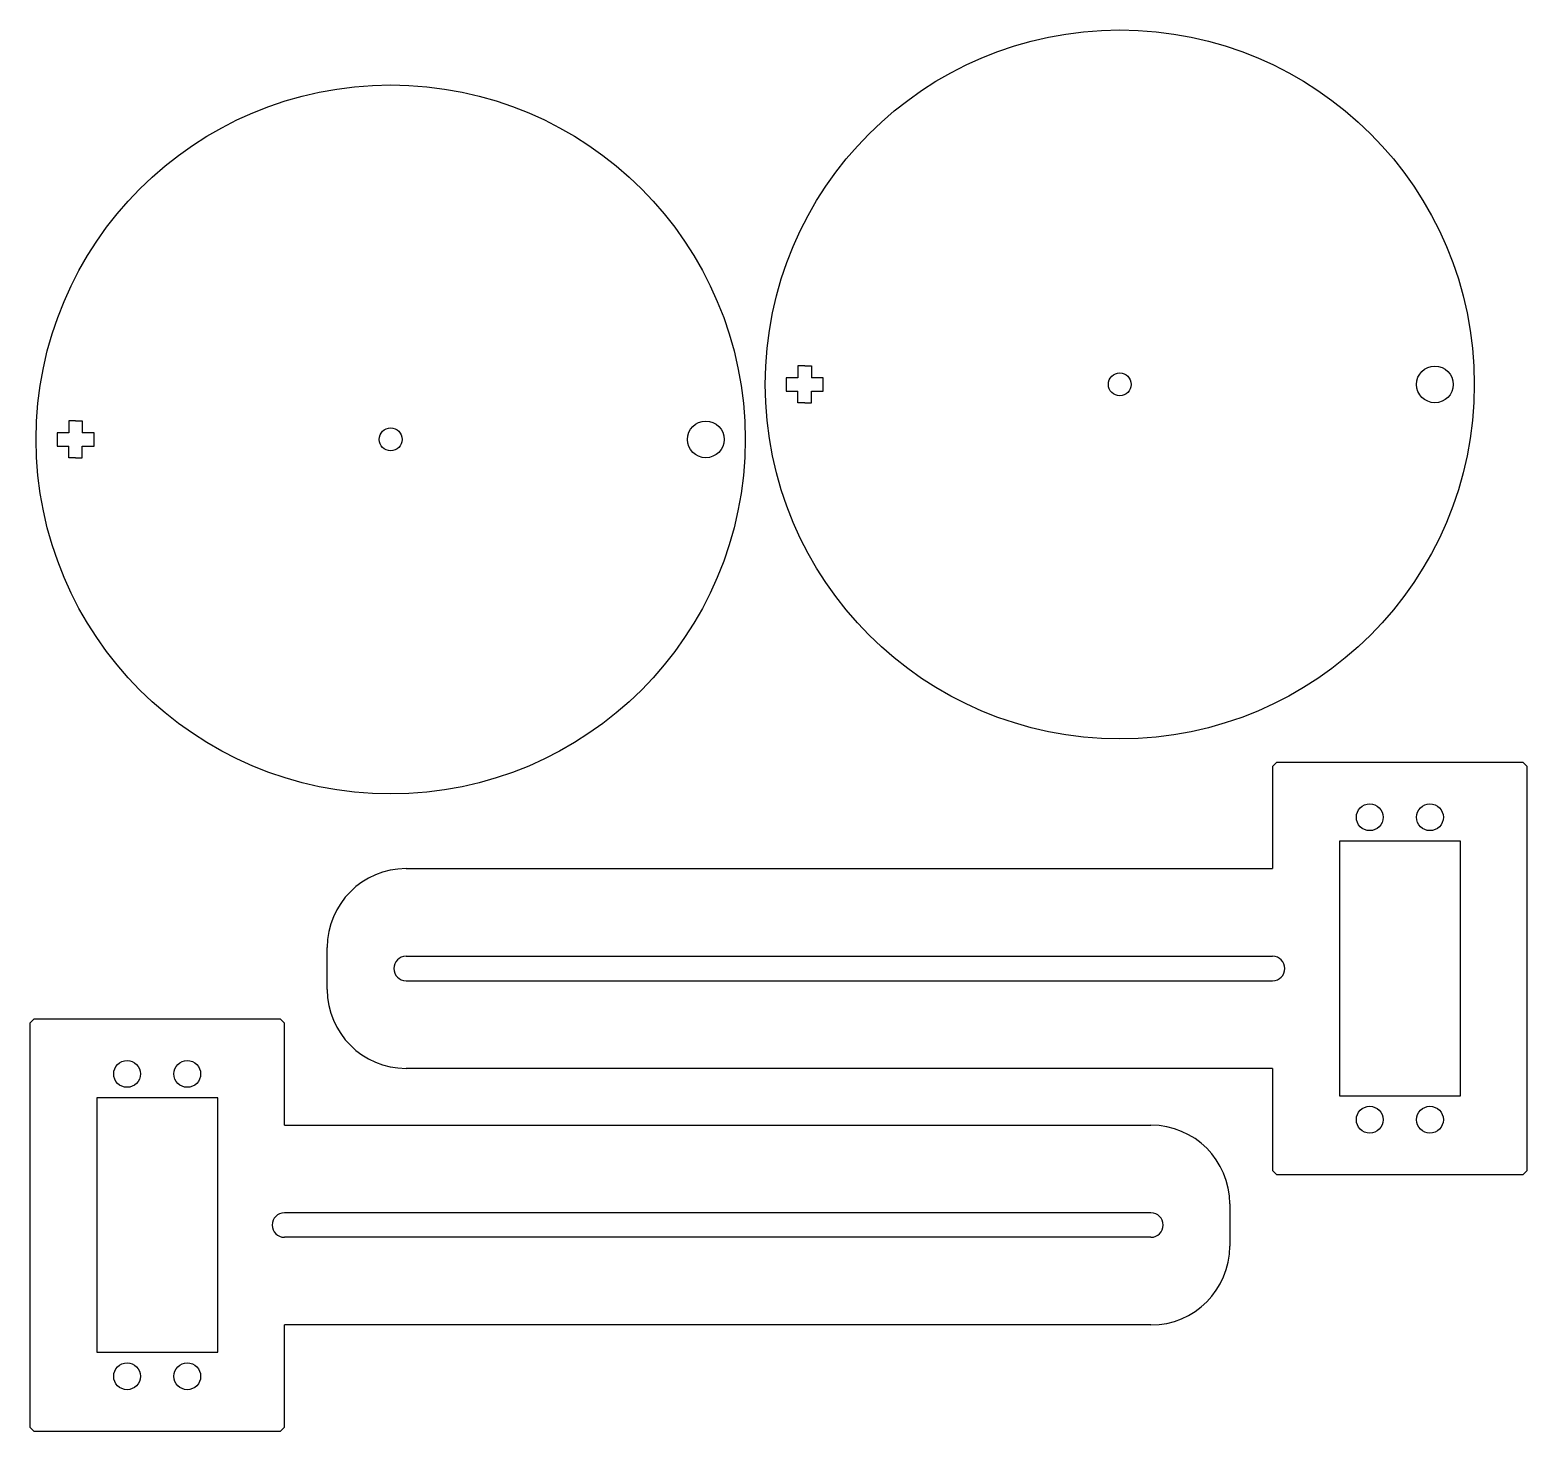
# Model space of a CAD drawing. Header units: millimetres. Extents: x -16 to 174, y -26 to 152.
import ezdxf

# ---------------------------------------------------------------- set-up
doc = ezdxf.new("R2010")
doc.units = ezdxf.units.MM
doc.layers.add('cutting', color=5, linetype='Continuous')

msp = doc.modelspace()

# ---------------------------------------------------------------- linework, layer by layer
at = {"layer": 'cutting'}
for p, q in [((82.19, 109.07), (81.34, 109.07)), ((81.34, 109.07), (81.34, 107.57)), ((82.19, 109.07), (83.04, 109.07)), ((83.04, 109.07), (83.04, 107.57)), ((81.34, 107.57), (79.84, 107.57)), ((79.84, 107.57), (79.84, 105.87)), ((84.54, 107.57), (83.04, 107.57)), ((84.54, 105.87), (84.54, 107.57)), ((79.84, 105.87), (81.34, 105.87)), ((81.34, 104.37), (81.34, 105.87)), ((83.04, 104.37), (83.04, 105.87)), ((83.04, 105.87), (84.54, 105.87)), ((82.19, 104.37), (81.34, 104.37)), ((82.19, 104.37), (83.04, 104.37)), ((-10.36, 102.09), (-11.21, 102.09)), ((-11.21, 102.09), (-11.21, 100.59)), ((-10.36, 102.09), (-9.51, 102.09)), ((-9.51, 102.09), (-9.51, 100.59)), ((-11.21, 100.59), (-12.71, 100.59)), ((-12.71, 100.59), (-12.71, 98.89)), ((-12.71, 98.89), (-11.21, 98.89)), ((-11.21, 97.39), (-11.21, 98.89)), ((-8.01, 100.59), (-9.51, 100.59)), ((-9.51, 97.39), (-9.51, 98.89)), ((-9.51, 98.89), (-8.01, 98.89)), ((-8.01, 98.89), (-8.01, 100.59)), ((-10.36, 97.39), (-11.21, 97.39)), ((-10.36, 97.39), (-9.51, 97.39)), ((165.42, 48.72), (150.06, 48.72)), ((150.06, 48.72), (150.06, 16.42)), ((165.42, 16.42), (165.42, 48.72)), ((31.59, 45.25), (141.59, 45.25)), ((21.59, 29.89), (21.59, 35.25)), ((31.59, 34.12), (141.59, 34.12)), ((31.59, 31.02), (141.59, 31.02)), ((141.59, 19.89), (31.59, 19.89)), ((7.68, 16.15), (-7.68, 16.15)), ((-7.68, 16.15), (-7.68, -16.15)), ((7.68, -16.15), (7.68, 16.15)), ((150.06, 16.42), (165.42, 16.42)), ((16.15, 12.68), (126.15, 12.68)), ((136.15, 2.68), (136.15, -2.68)), ((126.15, 1.55), (16.15, 1.55)), ((126.15, -1.55), (16.15, -1.55)), ((126.15, -12.68), (16.15, -12.68)), ((-7.68, -16.15), (7.68, -16.15))]:
    msp.add_line(p, q, dxfattribs=at)
for points in [[(141.59, 19.89), (141.59, 6.92), (142.09, 6.42), (173.39, 6.42), (173.89, 6.92), (173.89, 58.22), (173.39, 58.72), (142.09, 58.72), (141.59, 58.22), (141.59, 45.25)], [(16.15, 12.68), (16.15, 25.65), (15.65, 26.15), (-15.65, 26.15), (-16.15, 25.65), (-16.15, -25.65), (-15.65, -26.15), (15.65, -26.15), (16.15, -25.65), (16.15, -12.68)]]:
    msp.add_lwpolyline(points, dxfattribs=at)
for centre, radius in [((122.19, 106.72), 45), ((29.64, 99.74), 45), ((162.19, 106.72), 2.33), ((122.19, 106.72), 1.45), ((29.64, 99.74), 1.45), ((69.64, 99.74), 2.33), ((153.92, 51.77), 1.7), ((161.56, 51.77), 1.7), ((-3.82, 19.19), 1.7), ((3.82, 19.19), 1.7), ((153.92, 13.38), 1.7), ((161.56, 13.38), 1.7), ((-3.82, -19.2), 1.7), ((3.82, -19.2), 1.7)]:
    msp.add_circle(centre, radius, dxfattribs=at)
for centre, radius, start, end in [((31.59, 35.25), 10, 90, 180), ((31.59, 32.57), 1.55, 90, 270), ((141.59, 32.57), 1.55, 270, 90), ((31.59, 29.89), 10, 180, 270), ((126.15, 2.68), 10, 0, 90), ((16.15, 0), 1.55, 90, 270), ((126.15, 0), 1.55, 270, 90), ((126.15, -2.68), 10, 270, 0)]:
    msp.add_arc(centre, radius, start, end, dxfattribs=at)

doc.saveas('drawing.dxf')
